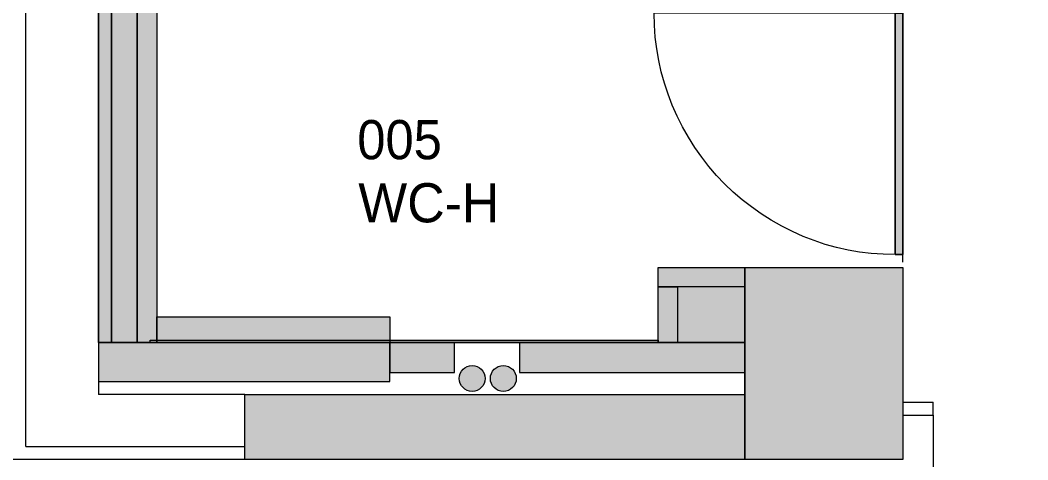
# Model space of a CAD drawing. Header units: inches. Extents: x 50200 to 250609, y 23637 to 115190.
# Drawn here: x 193016 to 196906, y 94739 to 96433 of the extents above; entities that cross this region are included whole.
import ezdxf

# ---------------------------------------------------------------- set-up
doc = ezdxf.new("R2010")
doc.units = ezdxf.units.IN
doc.header["$LTSCALE"] = 200
doc.header["$MEASUREMENT"] = 0
doc.linetypes.add('Volllinie', pattern=[0])
doc.layers.add('Grundebene', color=7, linetype='Continuous')
doc.styles.add('ARIAL', font='arial.ttf', dxfattribs={"height": 0.2})

# ---------------------------------------------------------------- blocks, each defined once
blk = doc.blocks.new('Color_Area-1C63')
at = {"layer": 'Grundebene', "true_color": 0x000000, "transparency": 33554687}
blk.add_hatch(color=18, dxfattribs=at).paths.add_polyline_path([(194943.5, 95190.2), (194943.5, 95075.2), (195591.7, 95075.2), (195813.5, 95075.2), (195813.5, 95190.2)], flags=0)
at = {"layer": 'Grundebene', "color": 18, "linetype": 'Volllinie', "lineweight": 13, "true_color": 0x000000}
for p, q in [((194943.5, 95190.2), (194943.5, 95075.2)), ((195813.5, 95190.2), (194943.5, 95190.2)), ((195813.5, 95075.2), (195813.5, 95190.2)), ((194943.5, 95075.2), (195591.7, 95075.2)), ((195591.7, 95075.2), (195813.5, 95075.2))]:
    blk.add_line(p, q, dxfattribs=at)
blk = doc.blocks.new('Color_Area-1C79')
at = {"layer": 'Grundebene', "true_color": 0x000000, "transparency": 33554687}
blk.add_hatch(color=18, dxfattribs=at).paths.add_polyline_path([(193883.1, 94990.2), (195813.5, 94990.2), (195813.5, 94740.2), (193883.1, 94740.2)], flags=0)
at = {"layer": 'Grundebene', "color": 18, "linetype": 'Volllinie', "lineweight": 13, "true_color": 0x000000}
for p, q in [((193883.1, 94990.2), (195813.5, 94990.2)), ((193883.1, 94740.2), (193883.1, 94990.2)), ((195813.5, 94990.2), (195813.5, 94740.2)), ((195813.5, 94740.2), (193883.1, 94740.2))]:
    blk.add_line(p, q, dxfattribs=at)
blk = doc.blocks.new('MText_149-2647')
at = {"layer": 'Grundebene', "color": 18, "lineweight": 18, "true_color": 0x000000, "style": 'ARIAL', "width": 0.927281}
blk.add_text('005', height=151.03, dxfattribs=at).set_placement((194317.7, 95897.2))
blk = doc.blocks.new('MText_151-264D')
at = {"layer": 'Grundebene', "color": 18, "lineweight": 18, "true_color": 0x000000, "style": 'ARIAL', "width": 0.948749}
blk.add_text('WC-H', height=151.03, dxfattribs=at).set_placement((194321.4, 95653.9))
blk = doc.blocks.new('Color_Area-277D')
at = {"layer": 'Grundebene', "true_color": 0x000000, "transparency": 33554687}
blk.add_hatch(color=18, dxfattribs=at).paths.add_polyline_path([(195813.5, 95480.2), (196423.5, 95480.2), (196423.5, 94740.2), (195813.5, 94740.2)], flags=0)
at = {"layer": 'Grundebene', "color": 18, "linetype": 'Volllinie', "lineweight": 13, "true_color": 0x000000}
for p, q in [((195813.5, 95480.2), (196423.5, 95480.2)), ((195813.5, 94740.2), (195813.5, 95480.2)), ((196423.5, 95480.2), (196423.5, 94740.2)), ((196423.5, 94740.2), (195813.5, 94740.2))]:
    blk.add_line(p, q, dxfattribs=at)
blk = doc.blocks.new('Color_Area-2CE8')
at = {"layer": 'Grundebene', "true_color": 0xffffff, "transparency": 33554687}
blk.add_hatch(color=7, dxfattribs=at).paths.add_polyline_path([(196394.1, 96460.8), (196394.1, 95529.6), (196423.5, 95529.6), (196423.5, 96460.8)], flags=0)
at = {"layer": 'Grundebene', "color": 18, "linetype": 'Volllinie', "lineweight": 13, "true_color": 0x000000}
blk.add_lwpolyline([(196394.1, 96460.8), (196394.1, 95529.6), (196423.5, 95529.6), (196423.5, 96460.8), (196394.1, 96460.8)], dxfattribs=at)
blk = doc.blocks.new('Gruppe-403-2CE4')
at = {"layer": 'Grundebene', "color": 18, "linetype": 'Volllinie', "lineweight": 13, "true_color": 0x000000}
for p, q in [((196423.5, 96460.8), (196423.5, 96490.2)), ((196394.1, 96460.8), (195463.5, 96460.8)), ((196423.5, 95500.2), (196423.5, 95529.6))]:
    blk.add_line(p, q, dxfattribs=at)
for points in [[(196394.1, 95529.6), (196347.6, 95530.7), (196301.7, 95534), (196256.5, 95539.5), (196211.8, 95547.2), (196167.6, 95557), (196124.1, 95569.1), (196081.2, 95583.4), (196038.8, 95599.8), (195997.1, 95618.4), (195955.9, 95639.3), (195915.4, 95662.3), (195876.2, 95687), (195838.7, 95713.3), (195802.7, 95741.3), (195768.4, 95770.8), (195735.6, 95802), (195704.5, 95834.7), (195675, 95869.1), (195647.1, 95905.1), (195620.7, 95942.6), (195596, 95981.8), (195573, 96022.4), (195552.2, 96063.6), (195533.6, 96105.3), (195517.2, 96147.7), (195502.9, 96190.7), (195490.9, 96234.2), (195481, 96278.4), (195473.3, 96323.1), (195467.9, 96368.4), (195464.6, 96414.3), (195463.5, 96460.8)], [(196394.1, 96460.8), (196423.5, 96460.8), (196423.5, 95529.6), (196394.1, 95529.6), (196394.1, 96460.8)]]:
    blk.add_lwpolyline(points, dxfattribs=at)
at = {"layer": 'Grundebene'}
blk.add_blockref('Color_Area-2CE8', (0, 0), dxfattribs=at)
blk = doc.blocks.new('Color_Area-2DF7')
at = {"layer": 'Grundebene', "true_color": 0x000000, "transparency": 33554687}
blk.add_hatch(color=18, dxfattribs=at).paths.add_polyline_path([(194443.5, 95190.2), (194443.5, 95075.2), (194629.7, 95075.2), (194693.5, 95075.2), (194693.5, 95190.2)], flags=0)
at = {"layer": 'Grundebene', "color": 18, "linetype": 'Volllinie', "lineweight": 13, "true_color": 0x000000}
for p, q in [((194443.5, 95190.2), (194443.5, 95075.2)), ((194693.5, 95190.2), (194443.5, 95190.2)), ((194693.5, 95075.2), (194693.5, 95190.2)), ((194443.5, 95075.2), (194629.7, 95075.2)), ((194629.7, 95075.2), (194693.5, 95075.2))]:
    blk.add_line(p, q, dxfattribs=at)
blk = doc.blocks.new('Color_Area-2DFE')
at = {"layer": 'Grundebene', "true_color": 0x000000, "transparency": 33554687}
blk.add_hatch(color=18, dxfattribs=at).paths.add_polyline_path([(193318.5, 95190.2), (193318.5, 95040.2), (194156.7, 95040.2), (194443.5, 95040.2), (194443.5, 95190.2)], flags=0)
at = {"layer": 'Grundebene', "color": 18, "linetype": 'Volllinie', "lineweight": 13, "true_color": 0x000000}
for p, q in [((193318.5, 95190.2), (193318.5, 95040.2)), ((194443.5, 95190.2), (193318.5, 95190.2)), ((194443.5, 95040.2), (194443.5, 95190.2)), ((193318.5, 95040.2), (194156.7, 95040.2)), ((194156.7, 95040.2), (194443.5, 95040.2))]:
    blk.add_line(p, q, dxfattribs=at)
blk = doc.blocks.new('Color_Area-300F')
at = {"layer": 'Grundebene', "true_color": 0x000000, "transparency": 33554687}
blk.add_hatch(color=18, dxfattribs=at).paths.add_polyline_path([(195478.5, 95190.2), (193518.5, 95190.2), (193518.5, 95200.2), (195478.5, 95200.2)], flags=0)
at = {"layer": 'Grundebene', "color": 18, "linetype": 'Volllinie', "lineweight": 13, "true_color": 0x000000}
blk.add_lwpolyline([(195478.5, 95190.2), (193518.5, 95190.2), (193518.5, 95200.2), (195478.5, 95200.2), (195478.5, 95190.2)], dxfattribs=at)
blk = doc.blocks.new('Color_Area-3011')
at = {"layer": 'Grundebene', "true_color": 0x000000, "transparency": 33554687}
blk.add_hatch(color=18, dxfattribs=at).paths.add_polyline_path([(193318.5, 95190.2), (193318.5, 100660.2), (193368.5, 100660.2), (193368.5, 95190.2)], flags=0)
at = {"layer": 'Grundebene', "color": 18, "linetype": 'Volllinie', "lineweight": 13, "true_color": 0x000000}
blk.add_lwpolyline([(193318.5, 95190.2), (193318.5, 100660.2), (193368.5, 100660.2), (193368.5, 95190.2), (193318.5, 95190.2)], dxfattribs=at)
blk = doc.blocks.new('Color_Area-301F')
at = {"layer": 'Grundebene', "true_color": 0x000000, "transparency": 33554687}
blk.add_hatch(color=18, dxfattribs=at).paths.add_polyline_path([(193468.5, 98240.2), (193468.5, 95190.2), (193368.5, 95190.2), (193368.5, 98240.2)], flags=0)
at = {"layer": 'Grundebene', "color": 18, "linetype": 'Volllinie', "lineweight": 13, "true_color": 0x000000}
for p, q in [((193368.5, 95190.2), (193368.5, 98240.2)), ((193368.5, 98240.2), (193468.5, 98240.2)), ((193468.5, 98240.2), (193468.5, 95190.2)), ((193468.5, 95190.2), (193368.5, 95190.2))]:
    blk.add_line(p, q, dxfattribs=at)
blk = doc.blocks.new('Color_Area-3035')
at = {"layer": 'Grundebene', "true_color": 0x000000, "transparency": 33554687}
blk.add_hatch(color=18, dxfattribs=at).paths.add_polyline_path([(195813.5, 95480.2), (195813.5, 95190.2), (195478.5, 95190.2), (195478.5, 95480.2)], flags=0)
at = {"layer": 'Grundebene', "color": 18, "linetype": 'Volllinie', "lineweight": 13, "true_color": 0x000000}
for p, q in [((195478.5, 95190.2), (195478.5, 95480.2)), ((195478.5, 95480.2), (195813.5, 95480.2)), ((195813.5, 95480.2), (195813.5, 95190.2)), ((195813.5, 95190.2), (195478.5, 95190.2))]:
    blk.add_line(p, q, dxfattribs=at)
blk = doc.blocks.new('Color_Area-3047')
at = {"layer": 'Grundebene', "true_color": 0x000000, "transparency": 33554687}
blk.add_hatch(color=18, dxfattribs=at).paths.add_polyline_path([(193543.5, 100660.2), (193543.5, 95190.2), (193468.5, 95190.2), (193468.5, 100660.2)], flags=0)
at = {"layer": 'Grundebene', "color": 18, "linetype": 'Volllinie', "lineweight": 13, "true_color": 0x000000}
for p, q in [((193468.5, 95190.2), (193468.5, 100660.2)), ((193543.5, 100660.2), (193543.5, 95190.2)), ((193543.5, 95190.2), (193468.5, 95190.2))]:
    blk.add_line(p, q, dxfattribs=at)
blk = doc.blocks.new('Color_Area-3059')
at = {"layer": 'Grundebene', "true_color": 0x000000, "transparency": 33554687}
blk.add_hatch(color=18, dxfattribs=at).paths.add_polyline_path([(195813.5, 95405.2), (195478.5, 95405.2), (195478.5, 95480.2), (195813.5, 95480.2)], flags=0)
at = {"layer": 'Grundebene', "color": 18, "linetype": 'Volllinie', "lineweight": 13, "true_color": 0x000000}
for p, q in [((195478.5, 95405.2), (195478.5, 95480.2)), ((195478.5, 95480.2), (195813.5, 95480.2)), ((195813.5, 95480.2), (195813.5, 95405.2)), ((195813.5, 95405.2), (195478.5, 95405.2))]:
    blk.add_line(p, q, dxfattribs=at)
blk = doc.blocks.new('Color_Area-305F')
at = {"layer": 'Grundebene', "true_color": 0x000000, "transparency": 33554687}
blk.add_hatch(color=18, dxfattribs=at).paths.add_polyline_path([(195553.5, 95405.2), (195553.5, 95190.2), (195478.5, 95190.2), (195478.5, 95405.2)], flags=0)
at = {"layer": 'Grundebene', "color": 18, "linetype": 'Volllinie', "lineweight": 13, "true_color": 0x000000}
for p, q in [((195478.5, 95190.2), (195478.5, 95405.2)), ((195478.5, 95405.2), (195553.5, 95405.2)), ((195553.5, 95405.2), (195553.5, 95190.2)), ((195553.5, 95190.2), (195478.5, 95190.2))]:
    blk.add_line(p, q, dxfattribs=at)
blk = doc.blocks.new('Color_Area-3068')
at = {"layer": 'Grundebene', "true_color": 0x000000, "transparency": 33554687}
h = blk.add_hatch(color=18, dxfattribs=at)
edge = h.paths.add_edge_path(flags=0)
edge.add_arc((194761.1, 95052.1), 50, 0, 360)
at = {"layer": 'Grundebene', "color": 18, "linetype": 'Volllinie', "lineweight": 13, "true_color": 0x000000}
blk.add_circle((194761.1, 95052.1), 50, dxfattribs=at)
blk = doc.blocks.new('Color_Area-306B')
at = {"layer": 'Grundebene', "true_color": 0x000000, "transparency": 33554687}
h = blk.add_hatch(color=18, dxfattribs=at)
edge = h.paths.add_edge_path(flags=0)
edge.add_arc((194881.3, 95052.1), 50, 0, 360)
at = {"layer": 'Grundebene', "color": 18, "linetype": 'Volllinie', "lineweight": 13, "true_color": 0x000000}
blk.add_circle((194881.3, 95052.1), 50, dxfattribs=at)
blk = doc.blocks.new('Color_Area-306E')
at = {"layer": 'Grundebene', "true_color": 0x000000, "transparency": 33554687}
blk.add_hatch(color=18, dxfattribs=at).paths.add_polyline_path([(194443.5, 95190.2), (193543.5, 95190.2), (193543.5, 95290.2), (194443.5, 95290.2)], flags=0)
at = {"layer": 'Grundebene', "color": 18, "linetype": 'Volllinie', "lineweight": 13, "true_color": 0x000000}
for p, q in [((193543.5, 95190.2), (193543.5, 95290.2)), ((193543.5, 95290.2), (194443.5, 95290.2)), ((194443.5, 95290.2), (194443.5, 95190.2)), ((194443.5, 95190.2), (193543.5, 95190.2))]:
    blk.add_line(p, q, dxfattribs=at)

msp = doc.modelspace()

# ---------------------------------------------------------------- linework, layer by layer
at = {"layer": 'Grundebene', "color": 18, "linetype": 'Volllinie', "lineweight": 13, "true_color": 0x000000}
for p, q in [((193038.5, 94790.2), (193038.5, 101100.4)), ((193318.5, 100720.2), (193318.5, 95190.2)), ((195813.5, 95290.2), (195813.5, 94740.2)), ((193318.5, 95190.2), (195813.5, 95190.2)), ((193318.5, 95040.2), (193318.5, 94990.2)), ((193883.1, 94990.2), (193318.5, 94990.2)), ((196423.5, 94960.2), (196540.5, 94960.2)), ((196540.5, 94910.2), (196540.5, 94960.2)), ((196423.5, 94910.2), (196540.5, 94910.2)), ((196540.5, 94910.2), (196540.5, 93910.2)), ((193038.5, 94790.2), (193883.1, 94790.2)), ((195813.5, 94740.2), (192988.5, 94740.2))]:
    msp.add_line(p, q, dxfattribs=at)
for points in [[(193543.5, 100660.2), (193543.5, 95190.2), (193468.5, 95190.2), (193468.5, 100660.2), (193543.5, 100660.2)], [(193468.5, 98240.2), (193468.5, 95190.2), (193368.5, 95190.2), (193368.5, 98240.2), (193468.5, 98240.2)], [(195813.5, 95480.2), (195813.5, 95190.2), (195478.5, 95190.2), (195478.5, 95480.2), (195813.5, 95480.2)], [(195813.5, 95405.2), (195478.5, 95405.2), (195478.5, 95480.2), (195813.5, 95480.2), (195813.5, 95405.2)], [(195813.5, 95480.2), (196423.5, 95480.2), (196423.5, 94740.2), (195813.5, 94740.2), (195813.5, 95480.2)], [(195553.5, 95405.2), (195553.5, 95190.2), (195478.5, 95190.2), (195478.5, 95405.2), (195553.5, 95405.2)], [(194443.5, 95190.2), (193543.5, 95190.2), (193543.5, 95290.2), (194443.5, 95290.2), (194443.5, 95190.2)], [(193318.5, 95190.2), (193318.5, 95040.2), (194443.5, 95040.2), (194443.5, 95190.2), (193318.5, 95190.2)], [(194443.5, 95190.2), (194443.5, 95075.2), (194693.5, 95075.2), (194693.5, 95190.2), (194443.5, 95190.2)], [(194943.5, 95190.2), (194943.5, 95075.2), (195813.5, 95075.2), (195813.5, 95190.2), (194943.5, 95190.2)], [(193883.1, 94990.2), (195813.5, 94990.2), (195813.5, 94740.2), (193883.1, 94740.2), (193883.1, 94990.2)]]:
    msp.add_lwpolyline(points, dxfattribs=at)
for centre in [(194761.1, 95052.1), (194881.3, 95052.1)]:
    msp.add_circle(centre, 50, dxfattribs=at)
msp.add_arc((196540.5, 94910.2), 1005, 270, 360, dxfattribs=at)

# ---------------------------------------------------------------- block references
at = {"layer": 'Grundebene'}
for name in ['Color_Area-3011', 'Color_Area-3047', 'Color_Area-301F', 'Gruppe-403-2CE4', 'MText_149-2647', 'MText_151-264D', 'Color_Area-3035', 'Color_Area-3059', 'Color_Area-277D', 'Color_Area-305F', 'Color_Area-306E', 'Color_Area-2DFE', 'Color_Area-300F', 'Color_Area-2DF7', 'Color_Area-1C63', 'Color_Area-3068', 'Color_Area-306B', 'Color_Area-1C79']:
    msp.add_blockref(name, (0, 0), dxfattribs=at)

doc.saveas('drawing.dxf')
